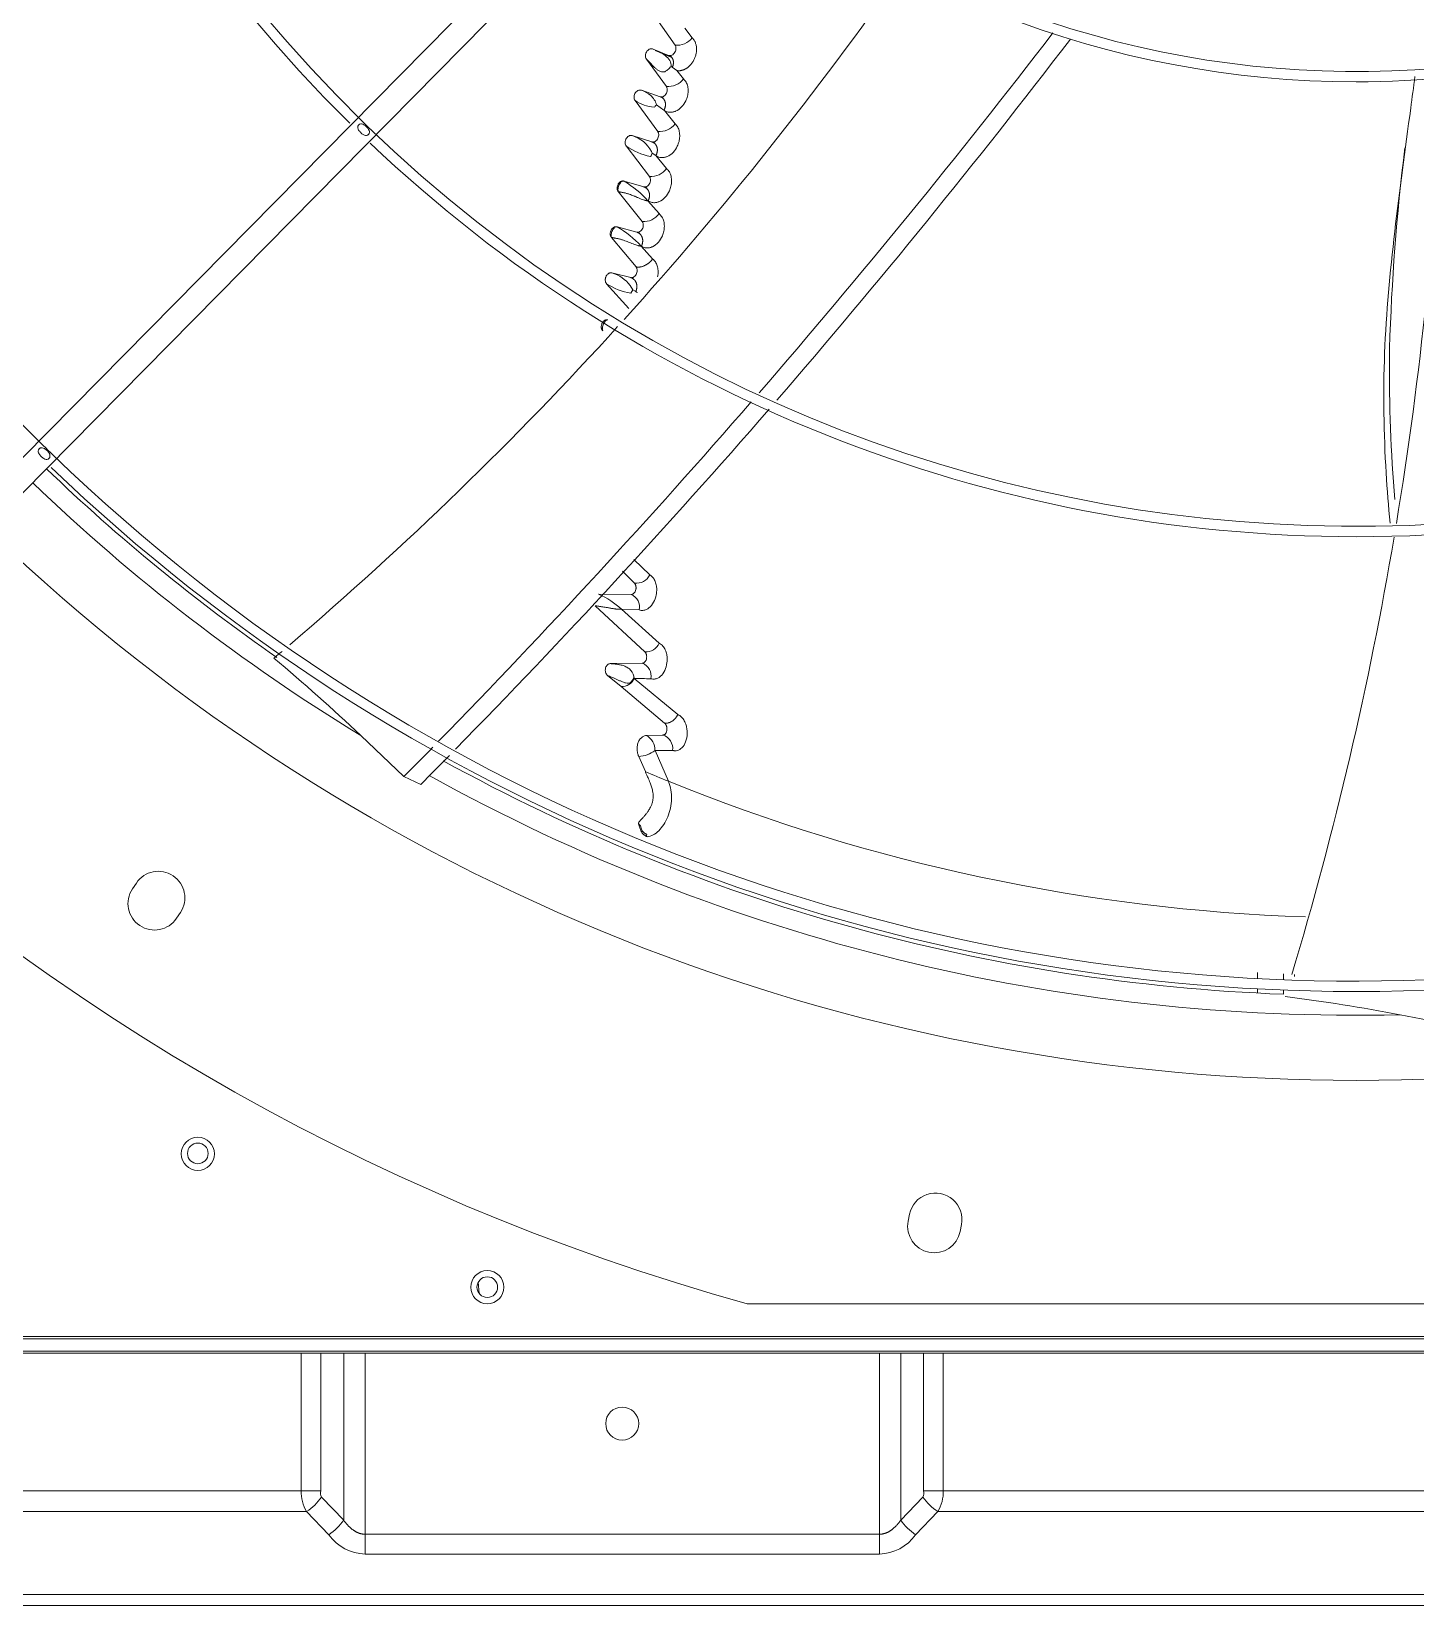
# Model space of a CAD drawing. Header units: millimetres. Extents: x 113490 to 142599, y -20467 to 115.
# Drawn here: x 126212 to 126546.6, y -11964.5 to -11583.8 of the extents above; entities that cross this region are included whole.
import ezdxf

# ---------------------------------------------------------------- set-up
doc = ezdxf.new("R2010")
doc.units = ezdxf.units.MM
doc.layers.add('DV3_0', color=7, linetype='Continuous')

msp = doc.modelspace()

# ---------------------------------------------------------------- linework, layer by layer
at = {"layer": 'DV3_0', "color": 7, "linetype": 'Continuous', "lineweight": 15}
for p, q in [((126518.2, -11374.23), (126184.6, -11712.53)), ((126185.45, -11720.21), (126523.11, -11377.79)), ((126367.62, -11587.14), (126363.01, -11580.55)), ((126371.78, -11585.38), (126369.97, -11583.04)), ((126365.51, -11597.1), (126360.68, -11590.5)), ((126362.3, -11588.05), (126366.02, -11589.58)), ((126366.84, -11590.08), (126362.84, -11588.41)), ((126366.66, -11592.25), (126366.95, -11592.46)), ((126366.94, -11592.46), (126368.06, -11593.26)), ((126369.67, -11595.27), (126368.06, -11593.26)), ((126359.48, -11598.03), (126364.01, -11599.59)), ((126363.43, -11608), (126357.95, -11600.5)), ((126363.09, -11601.57), (126364.93, -11602.84)), ((126367.61, -11606.15), (126365.03, -11602.92)), ((126357.27, -11608.99), (126361.98, -11610.5)), ((126361.43, -11618.86), (126355.79, -11611.5)), ((126361.8, -11613.89), (126361.7, -11614.06)), ((126361.95, -11613.63), (126361.8, -11613.89)), ((126361.89, -11612.83), (126362.12, -11613.27)), ((126362.12, -11613.27), (126361.95, -11613.63)), ((126362.12, -11613.27), (126362.93, -11613.82)), ((126365.56, -11616.97), (126362.93, -11613.82)), ((126362.93, -11613.82), (126362.98, -11613.84)), ((126355.31, -11620), (126360.04, -11621.4)), ((126359.68, -11629.78), (126353.9, -11622.54)), ((126363.75, -11627.86), (126361.06, -11624.76)), ((126361.06, -11624.76), (126361.11, -11624.77)), ((126358.19, -11640.75), (126352.25, -11633.62)), ((126353.61, -11631.05), (126358.35, -11632.34)), ((126362.18, -11638.82), (126359.4, -11635.71)), ((126359.4, -11635.71), (126359.48, -11635.74)), ((126356.46, -11650.78), (126351.07, -11644.81)), ((126352.37, -11642.2), (126356.9, -11643.34)), ((126356.74, -11645.22), (126357.43, -11646.26)), ((126357.19, -11646.7), (126356.92, -11647.11)), ((126357.43, -11646.26), (126357.19, -11646.7)), ((126357.43, -11646.26), (126358.13, -11646.67)), ((126361.52, -11715.25), (126357.65, -11711.49)), ((126357.8, -11717.25), (126354.94, -11714.35)), ((126349.15, -11719.92), (126356.98, -11719.99)), ((126360.3, -11733.81), (126348.31, -11722.68)), ((126354.66, -11723.51), (126358.91, -11723.7)), ((126363.8, -11731.77), (126354.67, -11723.51)), ((126354.6, -11742.25), (126351.29, -11739.54)), ((126351.92, -11736.7), (126359.66, -11736.62)), ((126357.73, -11740.27), (126357.69, -11740.05)), ((126368.27, -11748.98), (126357.73, -11740.27)), ((126365.08, -11751.06), (126354.6, -11742.25)), ((126291.63, -11754.1), (126302.07, -11764)), ((126360.63, -11754.06), (126364.69, -11753.96)), ((126360.43, -11762.82), (126358.82, -11759.14)), ((126366, -11765.15), (126362.77, -11757.71)), ((126302.07, -11764), (126306.16, -11765.89)), ((126358.74, -11775.19), (126358.75, -11775.17)), ((126237.38, -11789.76), (126236.44, -11791.17)), ((126247.08, -11798.28), (126248.02, -11796.87)), ((126508.43, -11812.87), (126508.43, -11811.36)), ((126508.43, -11816.37), (126508.43, -11815.37)), ((126542.89, -11821.62), (126557.03, -11824.31)), ((126424.29, -11869.88), (126423.96, -11871.55)), ((126436.51, -11874.04), (126436.84, -11872.38)), ((126320.02, -11886.32), (126320.23, -11888.99)), ((126679.41, -11891.49), (126385.06, -11891.49)), ((127029.58, -11899.99), (126035.67, -11899.99)), ((127029.58, -11902.99), (126035.67, -11902.99)), ((126277.22, -11903.49), (126192.46, -11903.49)), ((126281.99, -11903.49), (126277.22, -11903.49)), ((126281.99, -11903.49), (126287.51, -11903.49)), ((126292.68, -11903.49), (126287.51, -11903.49)), ((126292.68, -11903.49), (126417, -11903.49)), ((126422.16, -11903.49), (126417, -11903.49)), ((126422.16, -11903.49), (126427.69, -11903.49)), ((126432.46, -11903.49), (126427.69, -11903.49)), ((126432.46, -11903.49), (126632.02, -11903.49)), ((125974.62, -11964.49), (127089.86, -11964.49))]:
    msp.add_line(p, q, dxfattribs=at)
at = {"layer": 'DV3_0', "color": 7, "linetype": 'Continuous', "lineweight": 20}
for p, q in [((126514.74, -11813.15), (126514.74, -11811.7)), ((126517.36, -11812.36), (126517.36, -11811.84)), ((126514.74, -11816.66), (126514.74, -11815.65)), ((127042.84, -11899.39), (126022.6, -11899.39)), ((126277.22, -11936.74), (126277.22, -11903.49)), ((126281.99, -11936.74), (126281.99, -11903.49)), ((126287.51, -11943.87), (126287.51, -11903.49)), ((126292.68, -11947.25), (126292.68, -11903.49)), ((126417, -11947.25), (126417, -11903.49)), ((126422.16, -11943.87), (126422.16, -11903.49)), ((126427.69, -11903.49), (126427.69, -11936.74)), ((126432.46, -11903.49), (126432.46, -11936.74)), ((126277.22, -11936.74), (126192.46, -11936.74)), ((126281.99, -11936.74), (126277.22, -11936.74)), ((126427.69, -11936.74), (126432.46, -11936.74)), ((126632.02, -11936.74), (126432.46, -11936.74)), ((126278.55, -11941.77), (126191.13, -11941.77)), ((126283.93, -11947.36), (126278.55, -11941.77)), ((126287.51, -11943.87), (126282.13, -11938.28)), ((126427.55, -11938.28), (126422.16, -11943.87)), ((126431.13, -11941.77), (126425.74, -11947.36)), ((126633.35, -11941.77), (126431.13, -11941.77)), ((126417, -11947.25), (126292.68, -11947.25)), ((126292.68, -11947.25), (126292.68, -11952.04)), ((126417, -11947.25), (126417, -11952.04)), ((126417, -11952.04), (126292.68, -11952.04)), ((125974.62, -11961.85), (127089.86, -11961.85))]:
    msp.add_line(p, q, dxfattribs=at)
at = {"layer": 'DV3_0', "color": 7, "linetype": 'Continuous', "lineweight": 15}
for centre, radius in [((126252.24, -11855.25), 4), ((126252.24, -11855.15), 2.5), ((126322.23, -11887.49), 4), ((126322.23, -11887.49), 2.5), ((126354.84, -11920.49), 4)]:
    msp.add_circle(centre, radius, dxfattribs=at)
for centre, radius, start, end in [((126532.24, -11359.99), 453.5, 135.9912, 225.5589), ((126532.24, -11359.99), 346, 136.506, 225.3203), ((126532.24, -11359.99), 343.5, 135.6595, 225.6229), ((126532.24, -11359.99), 551.5, 195.4775, 254.5225), ((126532.24, -11359.99), 233.5, 225.7814, 315.7154), ((126532.24, -11359.99), 236, 270, 315.2644), ((126532.24, -11359.99), 236, 227.0266, 270), ((125707.84, -11069), 872.24, 317.92578, 325.02361), ((124935.45, -10413.41), 1921.39, 319.10975, 322.45989), ((126368, -11582.25), 4.9, 265.5101, 320.4178), ((124999.55, -10469.09), 1840.9, 319.15831, 322.66086), ((126358.31, -11598.8), 11.46, 61.1528, 69.6579), ((126361.35, -11594.28), 6.06, 34.5155, 65.6878), ((126364.29, -11592.05), 2.38, 355.0985, 30.3566), ((126362.65, -11589.05), 5.12, 298.9227, 308.0461), ((126365.88, -11592.31), 4.81, 265.5613, 321.8717), ((126362.4, -11588.71), 5.54, 307.927, 320.2638), ((125681.37, -11560.89), 872.25, 350.63739, 357.81353), ((126532.24, -11359.99), 343.5, 225.9212, 315.6512), ((126363.65, -11591.76), 10.44, 236.8811, 264.046), ((126358.8, -11598.21), 5.45, 313.7925, 317.47), ((126358.15, -11597.64), 6.31, 317.6452, 321.5525), ((126364.04, -11600.27), 0.78, 12.7225, 57.3488), ((126367.38, -11600.14), 3.64, 227.7428, 229.7409), ((126532.24, -11359.99), 343.5, 225.6229, 225.9212), ((126363.81, -11603.2), 4.81, 265.5115, 322.2315), ((126532.24, -11359.99), 346, 270, 315.3179), ((126532.24, -11359.99), 346, 226.461, 270), ((126355.15, -11616.26), 7.57, 26.9834, 73.7291), ((126361.95, -11611.24), 0.866, 16.0058, 57.6668), ((126364.7, -11599.02), 15.34, 234.4922, 258.7126), ((127068.82, -11676.52), 528.72, 172.9859, 178.2608), ((126361.77, -11614.15), 4.73, 265.8403, 323.2857), ((126342.37, -11641.51), 25.09, 41.8667, 58.9698), ((126359.96, -11622.18), 0.921, 18.0658, 57.5274), ((126360.02, -11625.21), 4.58, 265.7991, 324.5702), ((126340.61, -11653.13), 25.63, 42.8328, 59.5066), ((126358.23, -11633.15), 0.965, 19.7105, 57.2219), ((126359.64, -11631.64), 15.71, 236.9569, 260.0262), ((126350.03, -11650.26), 8.39, 36.859, 73.8365), ((126361.74, -11641.98), 5.92, 232.3975, 237.1972), ((125707.84, -11069), 872.24, 310.5122, 317.77416), ((126931.21, -11664.96), 390.91, 179.6523, 184.707), ((124935.45, -10413.41), 1921.39, 315.69478, 319.02272), ((124999.55, -10469.09), 1840.9, 315.58647, 319.0689), ((126532.24, -11359.99), 453.5, 225.9915, 315.56), ((126532.24, -11359.99), 456, 270, 315.5611), ((126532.24, -11359.99), 453.5, 225.5589, 225.9915), ((126532.24, -11359.99), 457, 226.1533, 235.1929), ((126532.24, -11359.99), 456, 226.2335, 270), ((126532.24, -11359.99), 477.5, 226.9802, 313.0198), ((125681.37, -11560.89), 872.25, 343.27776, 350.41393), ((126358.16, -11713.46), 3.81, 264.7001, 331.9048), ((126341.22, -11738.13), 19.86, 47.4041, 66.4859), ((126355.97, -11722.87), 3.05, 344.1564, 70.634), ((126360.59, -11730.27), 3.55, 265.4096, 335.1519), ((125707.84, -11069), 872.24, 310.18237, 310.35176), ((126010.36, -12048.7), 407.31, 46.3255, 50.2835), ((126354.77, -11739.05), 3.2, 266.8406, 337.4758), ((126354.31, -11738.63), 3.66, 311.5503, 337.1639), ((126354.83, -11740.23), 2.86, 3.4886, 9.9712), ((126362.17, -11580.93), 159.41, 268.4037, 269.8503), ((126358.62, -11739.65), 3.21, 347.6517, 71.1439), ((126356.28, -11739.51), 1.92, 273.3073, 284.0677), ((126358.91, -11757.52), 3.86, 357.1818, 63.5888), ((126363.62, -11757.21), 3.43, 352.2982, 71.7881), ((124935.45, -10413.41), 1921.39, 315.33791, 315.63669), ((124999.55, -10469.09), 1840.9, 315.21602, 315.52108), ((126358.56, -11752.25), 6.9, 272.155, 307.597), ((126358.48, -11752.02), 7.13, 272.7525, 306.9995), ((126363.04, -11585.05), 172.67, 269.9107, 271.3205), ((126532.24, -11359.99), 457, 241.1263, 267.8054), ((126506.86, -11420.07), 372.72, 246.8673, 247.7953), ((126242.7, -11793.31), 6.4, 326.25, 146.25), ((126241.76, -11794.72), 6.4, 146.25, 326.25), ((126465.52, -12221.64), 407.44, 79.0531, 83.0099), ((126430.57, -11871.13), 6.4, 348.75, 168.75), ((126430.24, -11872.79), 6.4, 168.75, 348.75)]:
    msp.add_arc(centre, radius, start, end, dxfattribs=at)
at = {"layer": 'DV3_0', "color": 7, "linetype": 'Continuous', "lineweight": 20}
for centre, radius, start, end in [((126860.44, -11667.05), 320.16, 178.8238, 179.2018), ((126532.24, -11359.99), 461.75, 226.1456, 238.5954), ((126532.24, -11359.99), 461.75, 240.9755, 271.3224), ((126535.53, -11347.24), 450.99, 247.92, 268.0313), ((126286.55, -11936.97), 9.33, 178.573, 210.9696), ((126283.78, -11937.36), 1.89, 160.9993, 209.2458), ((126425.9, -11937.36), 1.89, 330.7536, 19.0013), ((126423.13, -11936.97), 9.33, 329.0299, 1.4276), ((126292.93, -11941.05), 10.99, 215.0741, 268.685), ((126416.75, -11941.05), 10.99, 271.315, 324.9258)]:
    msp.add_arc(centre, radius, start, end, dxfattribs=at)
at = {"layer": 'DV3_0', "color": 7, "linetype": 'Continuous', "lineweight": 15}
for centre, major_axis, start_param, end_param in [((126278.55, -11938.28), (4.49, 4.33), 4.313983, 5.138233), ((126431.13, -11938.28), (-4.49, 4.33), 1.144952, 1.969202), ((126283.93, -11943.87), (4.49, 4.33), 4.313983, 5.138233), ((126425.74, -11943.87), (-4.49, 4.33), 1.144952, 1.969202)]:
    msp.add_ellipse(centre, major_axis=major_axis, ratio=0.436952, start_param=start_param, end_param=end_param, dxfattribs=at)
for points, knots in [([(126362.3, -11588.05), (126362.1, -11587.97), (126361.84, -11587.95), (126361.31, -11588.12), (126361.04, -11588.31), (126360.72, -11588.73), (126360.62, -11588.9), (126360.49, -11589.25), (126360.46, -11589.43), (126360.42, -11589.93), (126360.49, -11590.22), (126360.68, -11590.5)], [0, 0, 0, 0, 0.25, 0.25, 0.5, 0.5, 0.625, 0.625, 0.75, 0.75, 1, 1, 1, 1]), ([(126366.02, -11589.58), (126366.08, -11589.6), (126366.2, -11589.65), (126366.47, -11589.66), (126366.84, -11589.57), (126367.26, -11589.27), (126367.59, -11588.83), (126367.79, -11588.32), (126367.84, -11587.85), (126367.79, -11587.45), (126367.67, -11587.24), (126367.62, -11587.14)], [0, 0, 0, 0, 0.059552, 0.118886, 0.252324, 0.393065, 0.538483, 0.678997, 0.797391, 0.899757, 1, 1, 1, 1]), ([(126368.06, -11593.26), (126368.12, -11593.27), (126368.23, -11593.29), (126368.4, -11593.3), (126368.57, -11593.3), (126368.73, -11593.29), (126368.9, -11593.28), (126369.06, -11593.25), (126369.21, -11593.22), (126369.37, -11593.18), (126369.52, -11593.13), (126369.67, -11593.08), (126369.81, -11593.02), (126369.95, -11592.95), (126370.09, -11592.88), (126370.22, -11592.81), (126370.35, -11592.73), (126370.48, -11592.65), (126370.78, -11592.44), (126371.22, -11592.05), (126371.75, -11591.41), (126372.18, -11590.7), (126372.45, -11590.07), (126372.61, -11589.56), (126372.71, -11589.17), (126372.77, -11588.77), (126372.81, -11588.38), (126372.82, -11587.98), (126372.8, -11587.6), (126372.74, -11587.22), (126372.65, -11586.86), (126372.54, -11586.51), (126372.39, -11586.19), (126372.22, -11585.89), (126372.01, -11585.62), (126371.86, -11585.46), (126371.78, -11585.38)], [0, 0, 0, 0, 0.017644, 0.035018, 0.052126, 0.068973, 0.085565, 0.101908, 0.118008, 0.133871, 0.149502, 0.164898, 0.180048, 0.194945, 0.209583, 0.223959, 0.238069, 0.251912, 0.265486, 0.340307, 0.413663, 0.485198, 0.554379, 0.588972, 0.62364, 0.658346, 0.693024, 0.727603, 0.762022, 0.796297, 0.830476, 0.864559, 0.898512, 0.932346, 0.966158, 1, 1, 1, 1]), ([(126360.68, -11590.5), (126360.98, -11590.75), (126361.28, -11591.05), (126361.88, -11591.68), (126362.19, -11592.03), (126362.69, -11592.53), (126362.86, -11592.69), (126363.22, -11593), (126363.42, -11593.14), (126363.83, -11593.39), (126364.06, -11593.49), (126364.56, -11593.59), (126364.83, -11593.6), (126365.12, -11593.53)], [0, 0, 0, 0, 0.25, 0.25, 0.5, 0.5, 0.625, 0.625, 0.75, 0.75, 0.875, 0.875, 1, 1, 1, 1]), ([(126366.95, -11592.46), (126366.96, -11592.42), (126367, -11592.34), (126367.06, -11592.21), (126367.1, -11592.09), (126367.14, -11591.96), (126367.17, -11591.83), (126367.19, -11591.71), (126367.21, -11591.58), (126367.22, -11591.45), (126367.23, -11591.33), (126367.23, -11591.21), (126367.22, -11591.08), (126367.2, -11590.97), (126367.18, -11590.85), (126367.15, -11590.73), (126367.12, -11590.62), (126367.08, -11590.52), (126367.03, -11590.42), (126366.98, -11590.32), (126366.91, -11590.22), (126366.85, -11590.13), (126366.78, -11590.05), (126366.7, -11589.97), (126366.62, -11589.9), (126366.53, -11589.83), (126366.44, -11589.77), (126366.34, -11589.71), (126366.24, -11589.66), (126366.13, -11589.62), (126366.05, -11589.6), (126366.02, -11589.58)], [0, 0, 0, 0, 0.032444, 0.064928, 0.09749, 0.13016, 0.162965, 0.195922, 0.229044, 0.262342, 0.295822, 0.329485, 0.363334, 0.39737, 0.431594, 0.466006, 0.500609, 0.535407, 0.570392, 0.605558, 0.64089, 0.676374, 0.711994, 0.747731, 0.783569, 0.819492, 0.855486, 0.891538, 0.927643, 0.963796, 1, 1, 1, 1]), ([(126365.03, -11602.92), (126365.18, -11603.01), (126365.48, -11603.18), (126365.96, -11603.31), (126366.4, -11603.36), (126366.8, -11603.34), (126367.16, -11603.28), (126367.47, -11603.19), (126368.19, -11602.92), (126369.24, -11602.17), (126370.16, -11600.8), (126370.65, -11599.47), (126370.82, -11598.26), (126370.72, -11597.09), (126370.35, -11596.03), (126369.9, -11595.53), (126369.67, -11595.27)], [0, 0, 0, 0, 0.048712, 0.093297, 0.133867, 0.170457, 0.203036, 0.231538, 0.255882, 0.403164, 0.540731, 0.633138, 0.726086, 0.818306, 0.909472, 1, 1, 1, 1]), ([(126546.49, -11594.71), (126546.15, -11597.27), (126545.81, -11599.81), (126544.12, -11612.36), (126542.74, -11622.3), (126540.46, -11642.05), (126539.54, -11651.86), (126538.77, -11671.33), (126538.94, -11680.98), (126539.77, -11694.63), (126540.08, -11698.66), (126540.46, -11702.69)], [0.0934532, 0.0934532, 0.0934532, 0.0934532, 0.125, 0.125, 0.25, 0.25, 0.375, 0.375, 0.5, 0.5, 0.5526716, 0.5526716, 0.5526716, 0.5526716]), ([(126359.48, -11598.03), (126359.23, -11597.94), (126358.92, -11597.97), (126358.35, -11598.25), (126358.09, -11598.51), (126357.84, -11598.98), (126357.77, -11599.15), (126357.7, -11599.47), (126357.69, -11599.62), (126357.71, -11600.05), (126357.79, -11600.28), (126357.95, -11600.5)], [0, 0, 0, 0, 0.25, 0.25, 0.5, 0.5, 0.625, 0.625, 0.75, 0.75, 1, 1, 1, 1]), ([(126363.09, -11601.57), (126363.02, -11601.11), (126362.84, -11600.68), (126362.36, -11599.93), (126362.06, -11599.6), (126361.08, -11598.73), (126360.3, -11598.3), (126359.48, -11598.03)], [0, 0, 0, 0, 0.25, 0.25, 0.5, 0.5, 1, 1, 1, 1]), ([(126364.01, -11599.59), (126364.07, -11599.6), (126364.2, -11599.64), (126364.47, -11599.64), (126364.83, -11599.52), (126365.23, -11599.2), (126365.55, -11598.75), (126365.72, -11598.24), (126365.75, -11597.78), (126365.69, -11597.46), (126365.6, -11597.24), (126365.54, -11597.15), (126365.51, -11597.1)], [0, 0, 0, 0, 0.061712, 0.124068, 0.257055, 0.398269, 0.543459, 0.683288, 0.800054, 0.90078, 0.950773, 1, 1, 1, 1]), ([(126364.93, -11602.84), (126364.95, -11602.8), (126365, -11602.71), (126365.06, -11602.58), (126365.11, -11602.45), (126365.16, -11602.32), (126365.2, -11602.19), (126365.24, -11602.05), (126365.26, -11601.92), (126365.28, -11601.79), (126365.3, -11601.65), (126365.3, -11601.52), (126365.3, -11601.39), (126365.3, -11601.26), (126365.28, -11601.14), (126365.26, -11601.01), (126365.24, -11600.89), (126365.2, -11600.77), (126365.16, -11600.66), (126365.12, -11600.55), (126365.06, -11600.44), (126365, -11600.34), (126364.94, -11600.25), (126364.87, -11600.15), (126364.79, -11600.07), (126364.71, -11599.99), (126364.63, -11599.91), (126364.53, -11599.84), (126364.44, -11599.78), (126364.34, -11599.72), (126364.23, -11599.67), (126364.12, -11599.62), (126364.05, -11599.6), (126364.01, -11599.59)], [0, 0, 0, 0, 0.030721, 0.061407, 0.092102, 0.122841, 0.153652, 0.184559, 0.215579, 0.246725, 0.278006, 0.309429, 0.340997, 0.372715, 0.404583, 0.436606, 0.468785, 0.501126, 0.533632, 0.566299, 0.59912, 0.632082, 0.665173, 0.698377, 0.731679, 0.765062, 0.798512, 0.832013, 0.865554, 0.899127, 0.932725, 0.966348, 1, 1, 1, 1]), ([(126293.51, -11608.71), (126293.47, -11608.75), (126293.38, -11608.84), (126293.14, -11608.95), (126292.74, -11608.99), (126292.31, -11608.81), (126291.92, -11608.55), (126291.61, -11608.27), (126291.33, -11607.97), (126291.06, -11607.6), (126290.87, -11607.18), (126290.9, -11606.78), (126291.01, -11606.54), (126291.09, -11606.45), (126291.13, -11606.41)], [0, 0, 0, 0, 0.040471, 0.081926, 0.180876, 0.319892, 0.408079, 0.503208, 0.597701, 0.68481, 0.821378, 0.918632, 0.959731, 1, 1, 1, 1]), ([(126291.13, -11606.41), (126291.18, -11606.37), (126291.27, -11606.28), (126291.51, -11606.17), (126291.9, -11606.13), (126292.34, -11606.31), (126292.72, -11606.58), (126293.03, -11606.85), (126293.32, -11607.16), (126293.59, -11607.53), (126293.77, -11607.95), (126293.74, -11608.34), (126293.63, -11608.58), (126293.55, -11608.67), (126293.51, -11608.71)], [0, 0, 0, 0, 0.040443, 0.081793, 0.180216, 0.319289, 0.407802, 0.503208, 0.598506, 0.68594, 0.822069, 0.918689, 0.959722, 1, 1, 1, 1]), ([(126362.98, -11613.84), (126363.14, -11613.93), (126363.45, -11614.11), (126363.93, -11614.26), (126364.37, -11614.31), (126364.77, -11614.3), (126365.13, -11614.24), (126365.43, -11614.16), (126366.14, -11613.9), (126367.19, -11613.16), (126368.12, -11611.77), (126368.61, -11610.43), (126368.79, -11609.2), (126368.69, -11608.01), (126368.32, -11606.92), (126367.85, -11606.4), (126367.61, -11606.15)], [0, 0, 0, 0, 0.049725, 0.09487, 0.135552, 0.171819, 0.203628, 0.230893, 0.253518, 0.400765, 0.538713, 0.630437, 0.723371, 0.816167, 0.908233, 1, 1, 1, 1]), ([(126355.79, -11611.5), (126355.73, -11611.4), (126355.6, -11611.2), (126355.52, -11610.81), (126355.53, -11610.36), (126355.68, -11609.86), (126355.99, -11609.4), (126356.4, -11609.07), (126356.78, -11608.95), (126357.07, -11608.94), (126357.2, -11608.98), (126357.27, -11608.99)], [0, 0, 0, 0, 0.103624, 0.201896, 0.31398, 0.451787, 0.59527, 0.73673, 0.874824, 0.938298, 1, 1, 1, 1]), ([(126361.98, -11610.5), (126362.04, -11610.52), (126362.17, -11610.55), (126362.44, -11610.54), (126362.8, -11610.41), (126363.19, -11610.09), (126363.49, -11609.63), (126363.65, -11609.12), (126363.67, -11608.66), (126363.61, -11608.34), (126363.52, -11608.13), (126363.46, -11608.04), (126363.43, -11608)], [0, 0, 0, 0, 0.062127, 0.125087, 0.257837, 0.399205, 0.545067, 0.685923, 0.803386, 0.90406, 0.952122, 1, 1, 1, 1]), ([(126362.98, -11613.84), (126363, -11613.79), (126363.05, -11613.71), (126363.11, -11613.57), (126363.16, -11613.44), (126363.21, -11613.3), (126363.25, -11613.17), (126363.28, -11613.03), (126363.31, -11612.89), (126363.33, -11612.76), (126363.34, -11612.62), (126363.34, -11612.48), (126363.34, -11612.35), (126363.33, -11612.22), (126363.31, -11612.09), (126363.29, -11611.96), (126363.26, -11611.84), (126363.23, -11611.72), (126363.18, -11611.6), (126363.13, -11611.49), (126363.08, -11611.38), (126363.01, -11611.28), (126362.95, -11611.18), (126362.87, -11611.08), (126362.79, -11610.99), (126362.71, -11610.91), (126362.62, -11610.83), (126362.52, -11610.76), (126362.42, -11610.7), (126362.32, -11610.64), (126362.21, -11610.58), (126362.1, -11610.54), (126362.02, -11610.51), (126361.98, -11610.5)], [0, 0, 0, 0, 0.030662, 0.061288, 0.091921, 0.122598, 0.15335, 0.184199, 0.215166, 0.246262, 0.2775, 0.308884, 0.340421, 0.372114, 0.403966, 0.435979, 0.468156, 0.500504, 0.533023, 0.565711, 0.598557, 0.631551, 0.664678, 0.697923, 0.73127, 0.764701, 0.7982, 0.831754, 0.865349, 0.898975, 0.932627, 0.966301, 1, 1, 1, 1]), ([(126361.11, -11624.77), (126361.26, -11624.86), (126361.56, -11625.03), (126362.03, -11625.17), (126362.47, -11625.22), (126362.87, -11625.21), (126363.23, -11625.14), (126363.54, -11625.05), (126364.26, -11624.77), (126365.3, -11624), (126366.2, -11622.59), (126366.66, -11621.23), (126366.82, -11620.01), (126366.7, -11618.82), (126366.29, -11617.73), (126365.81, -11617.23), (126365.56, -11616.97)], [0, 0, 0, 0, 0.047949, 0.091845, 0.131809, 0.167905, 0.2001, 0.228322, 0.252481, 0.399943, 0.539027, 0.629782, 0.722249, 0.81505, 0.907464, 1, 1, 1, 1]), ([(126353.9, -11622.54), (126353.88, -11622.52), (126353.84, -11622.48), (126353.8, -11622.4), (126353.76, -11622.33), (126353.71, -11622.22), (126353.66, -11622.08), (126353.62, -11621.89), (126353.6, -11621.68), (126353.62, -11621.35), (126353.72, -11621.01), (126353.89, -11620.69), (126354.05, -11620.46), (126354.24, -11620.27), (126354.45, -11620.12), (126354.67, -11620.02), (126354.87, -11619.97), (126355.04, -11619.96), (126355.18, -11619.97), (126355.27, -11619.99), (126355.31, -11620)], [0, 0, 0, 0, 0.023997, 0.048085, 0.072391, 0.09704, 0.146565, 0.196478, 0.252296, 0.308899, 0.447394, 0.518709, 0.590696, 0.663416, 0.735191, 0.803703, 0.87187, 0.915381, 0.957876, 1, 1, 1, 1]), ([(126353.9, -11622.54), (126353.82, -11622.36), (126353.8, -11622.08), (126353.88, -11621.48), (126353.99, -11621.14), (126354.29, -11620.56), (126354.49, -11620.31), (126354.91, -11620), (126355.13, -11619.95), (126355.31, -11620)], [0, 0, 0, 0, 0.25, 0.25, 0.5, 0.5, 0.75, 0.75, 1, 1, 1, 1]), ([(126360.04, -11621.4), (126360.1, -11621.41), (126360.23, -11621.44), (126360.5, -11621.42), (126360.85, -11621.29), (126361.23, -11620.96), (126361.52, -11620.49), (126361.67, -11619.98), (126361.68, -11619.52), (126361.61, -11619.21), (126361.52, -11619), (126361.46, -11618.91), (126361.43, -11618.86)], [0, 0, 0, 0, 0.061858, 0.124527, 0.256747, 0.397935, 0.544068, 0.685407, 0.802956, 0.903358, 0.951888, 1, 1, 1, 1]), ([(126361.11, -11624.77), (126361.13, -11624.73), (126361.17, -11624.64), (126361.23, -11624.51), (126361.28, -11624.37), (126361.33, -11624.23), (126361.36, -11624.09), (126361.39, -11623.95), (126361.42, -11623.82), (126361.43, -11623.68), (126361.44, -11623.54), (126361.45, -11623.4), (126361.44, -11623.27), (126361.43, -11623.14), (126361.41, -11623.01), (126361.39, -11622.88), (126361.35, -11622.75), (126361.31, -11622.63), (126361.27, -11622.51), (126361.22, -11622.4), (126361.16, -11622.29), (126361.09, -11622.19), (126361.02, -11622.08), (126360.95, -11621.99), (126360.87, -11621.9), (126360.78, -11621.81), (126360.69, -11621.74), (126360.59, -11621.66), (126360.49, -11621.6), (126360.38, -11621.54), (126360.27, -11621.48), (126360.16, -11621.44), (126360.08, -11621.41), (126360.04, -11621.4)], [0, 0, 0, 0, 0.030541, 0.061049, 0.09157, 0.12214, 0.152791, 0.183548, 0.214428, 0.245447, 0.276615, 0.307941, 0.339429, 0.371083, 0.402906, 0.434903, 0.467075, 0.499427, 0.531962, 0.564675, 0.597556, 0.630594, 0.663775, 0.697081, 0.730497, 0.764005, 0.797589, 0.831233, 0.864925, 0.898652, 0.932409, 0.966192, 1, 1, 1, 1]), ([(126361.06, -11624.76), (126361.01, -11624.75), (126360.91, -11624.74), (126360.75, -11624.72), (126360.58, -11624.69), (126360.41, -11624.65), (126360.13, -11624.58), (126359.7, -11624.43), (126359.11, -11624.2), (126358.53, -11623.95), (126358.06, -11623.75), (126357.61, -11623.56), (126357.12, -11623.37), (126356.62, -11623.18), (126356.21, -11623.05), (126355.87, -11622.95), (126355.55, -11622.87), (126355.23, -11622.8), (126354.93, -11622.74), (126354.65, -11622.68), (126354.38, -11622.63), (126354.12, -11622.59), (126353.97, -11622.56), (126353.9, -11622.54)], [0, 0, 0, 0, 0.022349, 0.045451, 0.069335, 0.09403, 0.119558, 0.190912, 0.284349, 0.376471, 0.44345, 0.485057, 0.569523, 0.642907, 0.687857, 0.73071, 0.77175, 0.811297, 0.849706, 0.887364, 0.924682, 0.962083, 1, 1, 1, 1]), ([(126358.35, -11632.34), (126358.41, -11632.35), (126358.54, -11632.38), (126358.81, -11632.36), (126359.15, -11632.22), (126359.53, -11631.87), (126359.81, -11631.4), (126359.95, -11630.89), (126359.95, -11630.43), (126359.87, -11630.12), (126359.77, -11629.91), (126359.71, -11629.82), (126359.68, -11629.78)], [0, 0, 0, 0, 0.061627, 0.124066, 0.255996, 0.397291, 0.543969, 0.685918, 0.803556, 0.903737, 0.952044, 1, 1, 1, 1]), ([(126359.48, -11635.74), (126359.63, -11635.82), (126359.92, -11635.98), (126360.38, -11636.11), (126360.81, -11636.16), (126361.21, -11636.14), (126361.57, -11636.07), (126361.89, -11635.98), (126362.61, -11635.68), (126363.64, -11634.88), (126364.51, -11633.45), (126364.94, -11632.09), (126365.07, -11630.87), (126364.93, -11629.69), (126364.51, -11628.61), (126364, -11628.11), (126363.75, -11627.86)], [0, 0, 0, 0, 0.046642, 0.089607, 0.12902, 0.164956, 0.19739, 0.226259, 0.251477, 0.399281, 0.53953, 0.629234, 0.721185, 0.813961, 0.906708, 1, 1, 1, 1]), ([(126352.25, -11633.62), (126352.23, -11633.6), (126352.2, -11633.55), (126352.15, -11633.48), (126352.11, -11633.41), (126352.06, -11633.3), (126352, -11633.16), (126351.96, -11632.97), (126351.94, -11632.77), (126351.95, -11632.44), (126352.04, -11632.1), (126352.2, -11631.77), (126352.36, -11631.54), (126352.55, -11631.35), (126352.76, -11631.19), (126352.97, -11631.08), (126353.17, -11631.03), (126353.34, -11631.01), (126353.48, -11631.02), (126353.57, -11631.04), (126353.61, -11631.05)], [0, 0, 0, 0, 0.023889, 0.047877, 0.07209, 0.09665, 0.14604, 0.195842, 0.251676, 0.3083, 0.447362, 0.518962, 0.591199, 0.664024, 0.735849, 0.804261, 0.872291, 0.915659, 0.958013, 1, 1, 1, 1]), ([(126352.25, -11633.62), (126352.17, -11633.44), (126352.15, -11633.17), (126352.22, -11632.56), (126352.32, -11632.23), (126352.62, -11631.64), (126352.81, -11631.38), (126353.22, -11631.07), (126353.43, -11631), (126353.61, -11631.05)], [0, 0, 0, 0, 0.25, 0.25, 0.5, 0.5, 0.75, 0.75, 1, 1, 1, 1]), ([(126359.4, -11635.71), (126359.35, -11635.71), (126359.25, -11635.7), (126359.09, -11635.68), (126358.93, -11635.65), (126358.76, -11635.62), (126358.48, -11635.55), (126358.05, -11635.42), (126357.47, -11635.2), (126356.89, -11634.97), (126356.42, -11634.78), (126355.97, -11634.59), (126355.49, -11634.41), (126354.99, -11634.24), (126354.57, -11634.11), (126354.24, -11634.02), (126353.91, -11633.94), (126353.59, -11633.87), (126353.29, -11633.81), (126353.01, -11633.76), (126352.73, -11633.71), (126352.48, -11633.66), (126352.33, -11633.63), (126352.25, -11633.62)], [0, 0, 0, 0, 0.022138, 0.045009, 0.068643, 0.093067, 0.118304, 0.188943, 0.281085, 0.373632, 0.440308, 0.480842, 0.565479, 0.639048, 0.684263, 0.727434, 0.768841, 0.808803, 0.847669, 0.885817, 0.923645, 0.961567, 1, 1, 1, 1]), ([(126359.48, -11635.74), (126359.5, -11635.69), (126359.54, -11635.6), (126359.6, -11635.47), (126359.65, -11635.33), (126359.69, -11635.19), (126359.72, -11635.05), (126359.75, -11634.91), (126359.77, -11634.77), (126359.79, -11634.63), (126359.79, -11634.5), (126359.79, -11634.36), (126359.79, -11634.22), (126359.77, -11634.09), (126359.75, -11633.96), (126359.72, -11633.83), (126359.69, -11633.71), (126359.65, -11633.58), (126359.6, -11633.47), (126359.55, -11633.35), (126359.49, -11633.24), (126359.42, -11633.14), (126359.35, -11633.04), (126359.27, -11632.94), (126359.19, -11632.85), (126359.1, -11632.76), (126359, -11632.68), (126358.91, -11632.61), (126358.8, -11632.54), (126358.7, -11632.48), (126358.58, -11632.43), (126358.47, -11632.38), (126358.39, -11632.35), (126358.35, -11632.34)], [0, 0, 0, 0, 0.030435, 0.060841, 0.091264, 0.121741, 0.152303, 0.182977, 0.213782, 0.244732, 0.27584, 0.307114, 0.338559, 0.37018, 0.40198, 0.433962, 0.466131, 0.498489, 0.53104, 0.563776, 0.59669, 0.629768, 0.662996, 0.696357, 0.729835, 0.763411, 0.797068, 0.830791, 0.864566, 0.898381, 0.932227, 0.9661, 1, 1, 1, 1]), ([(126356.9, -11643.34), (126356.97, -11643.35), (126357.09, -11643.37), (126357.36, -11643.34), (126357.71, -11643.19), (126358.08, -11642.84), (126358.35, -11642.37), (126358.47, -11641.85), (126358.47, -11641.39), (126358.38, -11641.08), (126358.28, -11640.87), (126358.22, -11640.79), (126358.19, -11640.75)], [0, 0, 0, 0, 0.061406, 0.123605, 0.255267, 0.396706, 0.543947, 0.686506, 0.804218, 0.904136, 0.952269, 1, 1, 1, 1]), ([(126362.18, -11638.82), (126362.15, -11638.87), (126362.08, -11638.96), (126361.97, -11639.09), (126361.86, -11639.22), (126361.76, -11639.33), (126361.65, -11639.44), (126361.55, -11639.54), (126361.45, -11639.63), (126361.35, -11639.72), (126361.26, -11639.8), (126361.17, -11639.87), (126361.08, -11639.93), (126361, -11639.99), (126360.93, -11640.04), (126360.86, -11640.08), (126360.79, -11640.12), (126360.74, -11640.16), (126360.68, -11640.19), (126360.64, -11640.22), (126360.6, -11640.24), (126360.56, -11640.26), (126360.54, -11640.27), (126360.52, -11640.28), (126360.5, -11640.29), (126360.41, -11640.34), (126360.24, -11640.43), (126359.99, -11640.53), (126359.75, -11640.62), (126359.52, -11640.69), (126359.3, -11640.74), (126359.09, -11640.77), (126358.89, -11640.79), (126358.7, -11640.79), (126358.52, -11640.79), (126358.35, -11640.77), (126358.24, -11640.75), (126358.19, -11640.75)], [0, 0, 0, 0, 0.035262, 0.068967, 0.101155, 0.131854, 0.161087, 0.188869, 0.21521, 0.240119, 0.263599, 0.285654, 0.306284, 0.325489, 0.343267, 0.359617, 0.374536, 0.388021, 0.400067, 0.410673, 0.419833, 0.427546, 0.433807, 0.438615, 0.441967, 0.443862, 0.50247, 0.559291, 0.614408, 0.66788, 0.719754, 0.770071, 0.818875, 0.866215, 0.912143, 0.956718, 1, 1, 1, 1]), ([(126363.39, -11643.11), (126363.42, -11642.98), (126363.51, -11642.47), (126363.55, -11641.57), (126363.35, -11640.48), (126362.92, -11639.49), (126362.43, -11639.04), (126362.18, -11638.82)], [0.6022969, 0.6022969, 0.6022969, 0.6022969, 0.635456, 0.7251168, 0.8159648, 0.9074058, 1, 1, 1, 1]), ([(126351.07, -11644.81), (126351.05, -11644.78), (126351.01, -11644.74), (126350.95, -11644.66), (126350.91, -11644.58), (126350.85, -11644.47), (126350.8, -11644.34), (126350.74, -11644.08), (126350.73, -11643.78), (126350.78, -11643.46), (126350.86, -11643.19), (126350.98, -11642.93), (126351.14, -11642.71), (126351.32, -11642.51), (126351.52, -11642.35), (126351.74, -11642.24), (126351.93, -11642.19), (126352.1, -11642.17), (126352.24, -11642.17), (126352.32, -11642.19), (126352.37, -11642.2)], [0, 0, 0, 0, 0.028007, 0.055032, 0.081193, 0.106619, 0.153365, 0.20124, 0.314031, 0.380881, 0.453942, 0.525375, 0.597439, 0.669138, 0.739919, 0.808326, 0.876169, 0.918445, 0.959511, 1, 1, 1, 1]), ([(126358.13, -11646.67), (126358.15, -11646.62), (126358.18, -11646.53), (126358.23, -11646.4), (126358.28, -11646.27), (126358.31, -11646.13), (126358.34, -11645.99), (126358.36, -11645.86), (126358.38, -11645.72), (126358.39, -11645.58), (126358.39, -11645.45), (126358.38, -11645.31), (126358.37, -11645.18), (126358.35, -11645.05), (126358.33, -11644.92), (126358.3, -11644.8), (126358.26, -11644.67), (126358.22, -11644.56), (126358.17, -11644.44), (126358.11, -11644.33), (126358.05, -11644.22), (126357.98, -11644.12), (126357.91, -11644.02), (126357.83, -11643.93), (126357.74, -11643.84), (126357.65, -11643.75), (126357.56, -11643.68), (126357.46, -11643.6), (126357.36, -11643.54), (126357.25, -11643.48), (126357.14, -11643.42), (126357.02, -11643.37), (126356.94, -11643.35), (126356.9, -11643.34)], [0, 0, 0, 0, 0.030187, 0.060371, 0.090594, 0.120893, 0.151298, 0.181832, 0.212515, 0.24336, 0.27438, 0.305582, 0.336971, 0.368552, 0.400328, 0.432301, 0.464474, 0.49685, 0.52943, 0.562209, 0.595176, 0.628319, 0.661623, 0.695073, 0.72865, 0.762337, 0.796117, 0.829975, 0.863895, 0.897866, 0.931877, 0.965922, 1, 1, 1, 1]), ([(126350.12, -11656.18), (126350.1, -11656.16), (126350.07, -11656.12), (126350.02, -11656.06), (126349.97, -11655.99), (126349.91, -11655.88), (126349.85, -11655.74), (126349.8, -11655.56), (126349.77, -11655.35), (126349.77, -11655.02), (126349.84, -11654.66), (126350, -11654.32), (126350.15, -11654.08), (126350.34, -11653.88), (126350.54, -11653.72), (126350.76, -11653.6), (126350.95, -11653.54), (126351.12, -11653.52), (126351.26, -11653.53), (126351.35, -11653.55), (126351.39, -11653.56)], [0, 0, 0, 0, 0.023717, 0.047529, 0.071567, 0.095958, 0.144865, 0.194255, 0.24993, 0.306447, 0.447124, 0.519636, 0.592736, 0.666021, 0.738106, 0.806218, 0.873827, 0.916713, 0.958547, 1, 1, 1, 1]), ([(126350.12, -11656.18), (126350.04, -11656.02), (126350.01, -11655.76), (126350.07, -11655.15), (126350.17, -11654.81), (126350.44, -11654.2), (126350.63, -11653.93), (126351.02, -11653.59), (126351.22, -11653.51), (126351.39, -11653.56)], [0, 0, 0, 0, 0.25, 0.25, 0.5, 0.5, 0.75, 0.75, 1, 1, 1, 1]), ([(126216.27, -11687.04), (126216.23, -11687.08), (126216.14, -11687.17), (126215.9, -11687.28), (126215.5, -11687.32), (126215.07, -11687.14), (126214.68, -11686.88), (126214.37, -11686.6), (126214.09, -11686.3), (126213.82, -11685.92), (126213.64, -11685.5), (126213.67, -11685.11), (126213.78, -11684.87), (126213.86, -11684.78), (126213.9, -11684.73)], [0, 0, 0, 0, 0.040441, 0.08184, 0.180502, 0.319168, 0.407275, 0.502441, 0.597059, 0.684342, 0.821198, 0.918588, 0.959713, 1, 1, 1, 1]), ([(126213.9, -11684.73), (126213.94, -11684.69), (126214.03, -11684.61), (126214.27, -11684.49), (126214.67, -11684.46), (126215.1, -11684.64), (126215.48, -11684.9), (126215.8, -11685.18), (126216.08, -11685.48), (126216.35, -11685.86), (126216.53, -11686.28), (126216.5, -11686.67), (126216.39, -11686.91), (126216.31, -11687), (126216.27, -11687.04)], [0, 0, 0, 0, 0.040419, 0.081737, 0.180004, 0.318741, 0.407079, 0.502384, 0.597672, 0.685216, 0.821732, 0.918627, 0.959704, 1, 1, 1, 1]), ([(126356.98, -11719.99), (126357.01, -11719.99), (126357.07, -11719.99), (126357.16, -11719.98), (126357.24, -11719.95), (126357.36, -11719.91), (126357.5, -11719.83), (126357.67, -11719.69), (126357.83, -11719.51), (126358.01, -11719.22), (126358.13, -11718.87), (126358.18, -11718.5), (126358.19, -11718.24), (126358.16, -11718.01), (126358.11, -11717.79), (126358.04, -11717.59), (126357.93, -11717.4), (126357.85, -11717.3), (126357.8, -11717.25)], [0, 0, 0, 0, 0.028865, 0.057593, 0.086401, 0.115506, 0.180051, 0.24602, 0.317149, 0.389669, 0.54238, 0.617783, 0.692725, 0.753316, 0.813034, 0.877032, 0.938756, 1, 1, 1, 1]), ([(126358.91, -11723.7), (126359.07, -11723.74), (126359.38, -11723.83), (126359.84, -11723.84), (126360.27, -11723.76), (126360.66, -11723.61), (126361.01, -11723.43), (126361.67, -11722.96), (126362.52, -11721.91), (126363.06, -11720.37), (126363.21, -11719.01), (126363.15, -11717.91), (126362.86, -11716.84), (126362.34, -11715.86), (126361.8, -11715.46), (126361.52, -11715.25)], [0, 0, 0, 0, 0.047977, 0.092913, 0.135078, 0.174462, 0.21082, 0.244022, 0.394681, 0.549502, 0.632018, 0.719836, 0.811103, 0.904292, 1, 1, 1, 1]), ([(126354.66, -11723.51), (126354.62, -11723.52), (126354.53, -11723.53), (126354.38, -11723.55), (126354.21, -11723.55), (126354.04, -11723.55), (126353.85, -11723.55), (126353.64, -11723.53), (126353.42, -11723.51), (126353.15, -11723.47), (126352.82, -11723.43), (126352.44, -11723.36), (126352.06, -11723.29), (126351.69, -11723.22), (126351.32, -11723.15), (126350.94, -11723.09), (126350.57, -11723.03), (126350.19, -11722.97), (126349.84, -11722.92), (126349.49, -11722.88), (126349.17, -11722.83), (126348.86, -11722.78), (126348.57, -11722.73), (126348.4, -11722.7), (126348.31, -11722.68)], [0, 0, 0, 0, 0.023147, 0.048122, 0.074981, 0.103775, 0.13455, 0.167345, 0.202197, 0.239143, 0.297616, 0.356815, 0.416747, 0.471644, 0.527021, 0.583085, 0.63987, 0.694718, 0.747914, 0.799756, 0.850555, 0.900636, 0.950333, 1, 1, 1, 1]), ([(126361.76, -11740.34), (126361.91, -11740.37), (126362.2, -11740.45), (126362.63, -11740.45), (126363.05, -11740.37), (126363.44, -11740.22), (126363.79, -11740.02), (126364.44, -11739.51), (126365.24, -11738.39), (126365.67, -11736.81), (126365.73, -11735.47), (126365.62, -11734.42), (126365.28, -11733.35), (126364.69, -11732.36), (126364.11, -11731.97), (126363.8, -11731.77)], [0, 0, 0, 0, 0.04381, 0.08609, 0.127028, 0.166816, 0.205447, 0.242833, 0.392665, 0.553217, 0.628415, 0.712622, 0.803628, 0.899436, 1, 1, 1, 1]), ([(126359.66, -11736.62), (126359.69, -11736.61), (126359.75, -11736.61), (126359.84, -11736.59), (126359.92, -11736.57), (126360.04, -11736.52), (126360.18, -11736.43), (126360.34, -11736.28), (126360.48, -11736.09), (126360.64, -11735.77), (126360.74, -11735.41), (126360.76, -11735.03), (126360.74, -11734.76), (126360.7, -11734.52), (126360.63, -11734.31), (126360.54, -11734.12), (126360.43, -11733.95), (126360.35, -11733.86), (126360.3, -11733.81)], [0, 0, 0, 0, 0.029616, 0.059226, 0.08909, 0.119465, 0.183347, 0.248712, 0.319828, 0.392571, 0.547826, 0.625223, 0.702226, 0.763016, 0.82292, 0.883392, 0.941921, 1, 1, 1, 1]), ([(126351.92, -11736.7), (126351.71, -11736.7), (126351.48, -11736.79), (126351.08, -11737.14), (126350.91, -11737.4), (126350.77, -11737.91), (126350.75, -11738.1), (126350.75, -11738.47), (126350.78, -11738.66), (126350.88, -11738.98), (126350.94, -11739.1), (126351.08, -11739.33), (126351.17, -11739.44), (126351.29, -11739.54)], [0, 0, 0, 0, 0.25, 0.25, 0.5, 0.5, 0.625, 0.625, 0.75, 0.75, 0.875, 0.875, 1, 1, 1, 1]), ([(126351.29, -11739.54), (126351.56, -11739.67), (126351.89, -11739.81), (126352.64, -11740.12), (126353.06, -11740.3), (126353.74, -11740.6), (126353.97, -11740.71), (126354.45, -11740.92), (126354.7, -11741.02), (126355.19, -11741.21), (126355.43, -11741.3), (126355.91, -11741.41), (126356.15, -11741.44), (126356.39, -11741.43)], [0, 0, 0, 0, 0.25, 0.25, 0.5, 0.5, 0.625, 0.625, 0.75, 0.75, 0.875, 0.875, 1, 1, 1, 1]), ([(126357.65, -11739.73), (126357.52, -11738.99), (126357.09, -11738.39), (126356.3, -11737.75), (126356.02, -11737.58), (126355.43, -11737.3), (126355.13, -11737.19), (126354.53, -11737.02), (126354.23, -11736.96), (126353.67, -11736.86), (126353.4, -11736.83), (126352.64, -11736.75), (126352.21, -11736.73), (126351.92, -11736.7)], [0, 0, 0, 0, 0.25, 0.25, 0.375, 0.375, 0.5, 0.5, 0.625, 0.625, 0.75, 0.75, 1, 1, 1, 1]), ([(126364.69, -11753.96), (126364.72, -11753.95), (126364.78, -11753.95), (126364.87, -11753.93), (126364.95, -11753.9), (126365.06, -11753.85), (126365.2, -11753.76), (126365.34, -11753.6), (126365.47, -11753.4), (126365.6, -11753.07), (126365.67, -11752.69), (126365.66, -11752.28), (126365.61, -11752), (126365.54, -11751.75), (126365.45, -11751.54), (126365.34, -11751.36), (126365.22, -11751.19), (126365.13, -11751.11), (126365.08, -11751.06)], [0, 0, 0, 0, 0.028889, 0.057627, 0.086479, 0.11571, 0.177534, 0.240964, 0.311146, 0.383316, 0.541481, 0.622894, 0.703916, 0.766967, 0.829357, 0.88782, 0.94427, 1, 1, 1, 1]), ([(126368.27, -11748.98), (126368.25, -11749.02), (126368.22, -11749.11), (126368.15, -11749.23), (126368.08, -11749.36), (126368.01, -11749.48), (126367.94, -11749.6), (126367.86, -11749.71), (126367.78, -11749.81), (126367.7, -11749.92), (126367.61, -11750.01), (126367.53, -11750.11), (126367.44, -11750.2), (126367.35, -11750.28), (126367.27, -11750.36), (126367.18, -11750.43), (126367.09, -11750.5), (126367.01, -11750.56), (126366.92, -11750.62), (126366.83, -11750.67), (126366.69, -11750.76), (126366.48, -11750.86), (126366.22, -11750.97), (126365.94, -11751.04), (126365.66, -11751.09), (126365.37, -11751.1), (126365.18, -11751.08), (126365.08, -11751.06)], [0, 0, 0, 0, 0.032912, 0.064981, 0.096285, 0.126892, 0.156857, 0.186228, 0.215044, 0.243338, 0.271135, 0.298459, 0.325328, 0.351757, 0.377759, 0.403345, 0.428524, 0.453304, 0.477693, 0.501697, 0.525318, 0.596178, 0.669736, 0.746463, 0.826774, 0.911102, 1, 1, 1, 1]), ([(126367.02, -11757.67), (126367.11, -11757.69), (126367.29, -11757.74), (126367.67, -11757.77), (126368.39, -11757.7), (126369.4, -11757.06), (126370.29, -11755.59), (126370.58, -11753.95), (126370.51, -11752.57), (126370.3, -11751.53), (126369.88, -11750.49), (126369.21, -11749.52), (126368.59, -11749.16), (126368.27, -11748.98)], [0, 0, 0, 0, 0.026817, 0.053618, 0.111712, 0.23804, 0.384925, 0.553802, 0.628786, 0.712612, 0.80339, 0.89919, 1, 1, 1, 1]), ([(126358.82, -11759.14), (126358.79, -11759.06), (126358.66, -11758.74), (126358.4, -11757.84), (126358.39, -11756.62), (126358.75, -11755.51), (126359.23, -11754.8), (126359.87, -11754.27), (126360.37, -11754.13), (126360.63, -11754.06)], [0, 0, 0, 0, 0.040312, 0.156894, 0.426143, 0.570564, 0.710966, 0.853069, 1, 1, 1, 1]), ([(126360.43, -11762.82), (126360.53, -11763.05), (126360.75, -11763.53), (126361.15, -11764.43), (126361.56, -11765.42), (126361.94, -11766.48), (126362.18, -11767.37), (126362.3, -11768.16), (126362.34, -11768.77), (126362.3, -11769.4), (126362.19, -11770.06), (126361.97, -11770.77), (126361.63, -11771.54), (126361.2, -11772.25), (126360.8, -11772.81), (126360.49, -11773.2), (126360.24, -11773.5), (126359.99, -11773.78), (126359.75, -11774.05), (126359.51, -11774.3), (126359.29, -11774.54), (126359.09, -11774.76), (126358.9, -11774.98), (126358.8, -11775.1), (126358.75, -11775.17)], [0, 0, 0, 0, 0.040083, 0.086012, 0.159758, 0.214033, 0.27101, 0.312119, 0.349588, 0.378327, 0.427679, 0.47581, 0.526674, 0.604064, 0.662938, 0.69739, 0.732612, 0.768589, 0.805305, 0.842753, 0.880931, 0.919848, 0.959525, 1, 1, 1, 1]), ([(126366, -11765.15), (126366.6, -11766.47), (126366.83, -11767.95), (126366.72, -11770.92), (126366.38, -11772.41), (126365.29, -11775.07), (126364.53, -11776.24), (126362.81, -11777.95), (126361.85, -11778.49), (126360.93, -11778.58)], [0, 0, 0, 0, 0.25, 0.25, 0.5, 0.5, 0.75, 0.75, 1, 1, 1, 1]), ([(126358.74, -11775.19), (126358.74, -11775.19), (126358.74, -11775.2), (126358.75, -11775.23), (126358.76, -11775.26), (126358.77, -11775.29), (126358.8, -11775.34), (126358.83, -11775.4), (126358.89, -11775.49), (126358.98, -11775.61), (126359.09, -11775.76), (126359.18, -11775.86), (126359.23, -11775.92)], [0, 0, 0, 0, 0.045211, 0.094001, 0.147086, 0.205077, 0.268519, 0.337915, 0.463969, 0.614861, 0.787551, 1, 1, 1, 1]), ([(126360.93, -11778.58), (126360.86, -11778.55), (126360.73, -11778.49), (126360.53, -11778.39), (126360.35, -11778.27), (126360.17, -11778.14), (126360, -11777.99), (126359.84, -11777.83), (126359.7, -11777.67), (126359.52, -11777.41), (126359.32, -11777.07), (126359.14, -11776.61), (126359.01, -11776.13), (126358.88, -11775.65), (126358.79, -11775.33), (126358.75, -11775.17)], [0, 0, 0, 0, 0.053269, 0.106492, 0.159506, 0.21227, 0.264868, 0.317343, 0.369492, 0.421041, 0.535657, 0.650611, 0.76611, 0.881911, 1, 1, 1, 1]), ([(126360.78, -11777.99), (126360.73, -11777.97), (126360.63, -11777.92), (126360.48, -11777.84), (126360.34, -11777.75), (126360.21, -11777.66), (126360.09, -11777.57), (126359.94, -11777.43), (126359.77, -11777.24), (126359.57, -11776.91), (126359.38, -11776.47), (126359.28, -11776.11), (126359.23, -11775.92)], [0, 0, 0, 0, 0.065734, 0.129186, 0.19042, 0.249586, 0.306916, 0.362726, 0.475472, 0.588217, 0.784674, 1, 1, 1, 1]), ([(126360.93, -11778.58), (126360.84, -11778.58), (126360.77, -11778.51), (126360.71, -11778.28), (126360.73, -11778.13), (126360.78, -11777.99)], [0, 0, 0, 0, 0.5, 0.5, 1, 1, 1, 1])]:
    msp.add_open_spline(points, degree=3, knots=knots, dxfattribs=at)
msp.add_open_spline([(126366.5, -11589.63), (126366.69, -11589.79), (126366.78, -11589.94), (126366.78, -11590.07)], degree=3, dxfattribs=at)
at = {"layer": 'DV3_0', "color": 7, "linetype": 'Continuous', "lineweight": 20}
for points, knots in [([(126292.68, -11947.25), (126292.63, -11947.25), (126292.53, -11947.25), (126292.39, -11947.24), (126292.24, -11947.23), (126292.09, -11947.21), (126291.95, -11947.19), (126291.8, -11947.16), (126291.65, -11947.13), (126291.5, -11947.09), (126291.35, -11947.04), (126291.2, -11946.99), (126291.05, -11946.93), (126290.9, -11946.87), (126290.74, -11946.8), (126290.58, -11946.72), (126290.42, -11946.64), (126290.26, -11946.54), (126290.1, -11946.44), (126289.93, -11946.33), (126289.76, -11946.21), (126289.59, -11946.09), (126289.42, -11945.95), (126289.24, -11945.8), (126289.06, -11945.64), (126288.88, -11945.47), (126288.69, -11945.28), (126288.5, -11945.09), (126288.31, -11944.88), (126288.11, -11944.65), (126287.91, -11944.41), (126287.71, -11944.15), (126287.58, -11943.97), (126287.51, -11943.87)], [0, 0, 0, 0, 0.024413, 0.048868, 0.073403, 0.098058, 0.122876, 0.147897, 0.173164, 0.198721, 0.224613, 0.250887, 0.277591, 0.304774, 0.33249, 0.360793, 0.38974, 0.419391, 0.449809, 0.481061, 0.513216, 0.546348, 0.580533, 0.615853, 0.652392, 0.69024, 0.729488, 0.770232, 0.812573, 0.856611, 0.902453, 0.950186, 1, 1, 1, 1]), ([(126422.16, -11943.87), (126422.1, -11943.97), (126421.96, -11944.15), (126421.76, -11944.41), (126421.57, -11944.65), (126421.37, -11944.88), (126421.18, -11945.09), (126420.99, -11945.28), (126420.8, -11945.47), (126420.62, -11945.64), (126420.44, -11945.8), (126420.26, -11945.95), (126420.09, -11946.09), (126419.92, -11946.21), (126419.75, -11946.33), (126419.58, -11946.44), (126419.42, -11946.54), (126419.26, -11946.64), (126419.1, -11946.72), (126418.94, -11946.8), (126418.78, -11946.87), (126418.63, -11946.93), (126418.48, -11946.99), (126418.32, -11947.04), (126418.17, -11947.09), (126418.02, -11947.13), (126417.88, -11947.16), (126417.73, -11947.19), (126417.58, -11947.21), (126417.44, -11947.23), (126417.29, -11947.24), (126417.15, -11947.25), (126417.05, -11947.25), (126417, -11947.25)], [0, 0, 0, 0, 0.049764, 0.097517, 0.143364, 0.187409, 0.229756, 0.270506, 0.309759, 0.347611, 0.384155, 0.419479, 0.453668, 0.486804, 0.518962, 0.550217, 0.580639, 0.610293, 0.639243, 0.667548, 0.695267, 0.722453, 0.749159, 0.775436, 0.80133, 0.82689, 0.85216, 0.877183, 0.902004, 0.92666, 0.951207, 0.975655, 1, 1, 1, 1])]:
    msp.add_open_spline(points, degree=3, knots=knots, dxfattribs=at)

doc.saveas('drawing.dxf')
